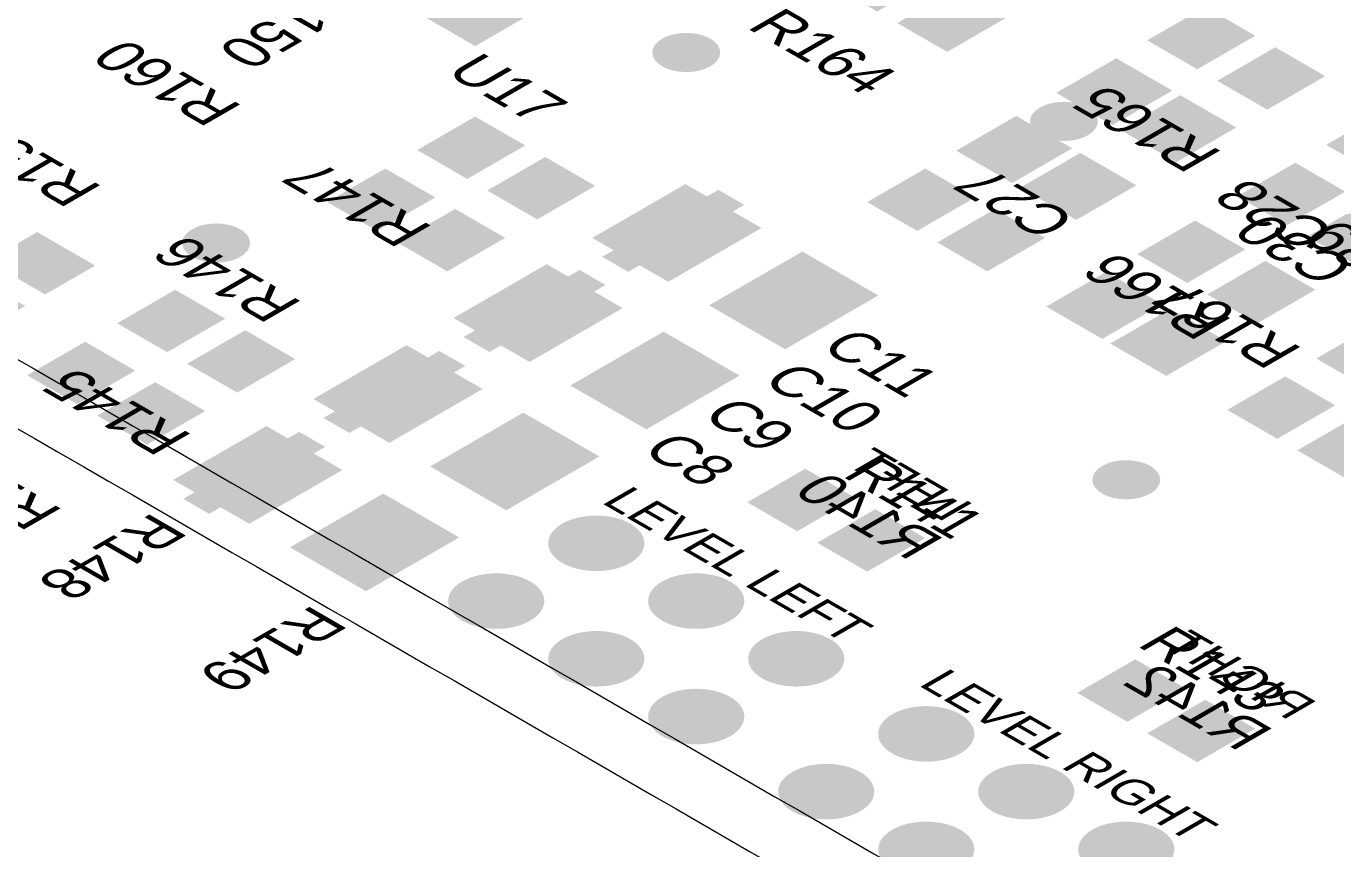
# Model space of a CAD drawing. Header units: millimetres. Extents: x -6 to 177, y -65 to 42.
# Drawn here: x 51.97 to 75.12, y -41.43 to -26.89 of the extents above; entities that cross this region are included whole.
import ezdxf

# ---------------------------------------------------------------- set-up
doc = ezdxf.new("R2010")
doc.units = ezdxf.units.MM
for name, color, linetype, true_color in [('Bottom Layer- Bottom', 7, 'Continuous', 0xffffff), ('Bottom Overlay- Bot Silk', 7, 'Continuous', 0xffffff), ('Bottom Solder- Bot Mask', 7, 'Continuous', 0xffffff), ('Mechanical 13', 7, 'Continuous', 0xffffff), ('Multi-Layer', 7, 'Continuous', 0xffffff), ('Pad Holes', 7, 'Continuous', 0xffffff), ('Top Layer- Top', 7, 'Continuous', 0xffffff), ('Top Overlay- Top Silk', 7, 'Continuous', 0xffffff), ('Top Paste- Top Paste', 7, 'Continuous', 0xffffff), ('Top Solder- Top Mask', 7, 'Continuous', 0xffffff), ('Via Holes', 7, 'Continuous', 0xffffff)]:
    doc.layers.add(name, color=color, linetype=linetype, true_color=true_color)
doc.styles.add('Arial', font='')
doc.styles.get('Arial').set_extended_font_data('Arial')

# ---------------------------------------------------------------- blocks, each defined once
blk = doc.blocks.new('CAP_POL_1411_3528_153')
at = {"layer": 'Mechanical 13', "linetype": 'Continuous', "lineweight": 18}
blk.add_hatch(color=56, dxfattribs=at).paths.add_polyline_path([(57.225, -33.812), (57.685, -34.077), (59.736, -32.893), (59.276, -32.628)], flags=0)
at = {"layer": 'Top Layer- Top', "linetype": 'Continuous', "lineweight": 18}
for points in [[(57.119, -33.477), (58.696, -32.566), (59.969, -33.301), (58.392, -34.212)], [(59.184, -34.669), (60.761, -33.758), (62.034, -34.493), (60.457, -35.404)]]:
    blk.add_hatch(color=7, dxfattribs=at).paths.add_polyline_path(points, flags=0)
at = {"layer": 'Top Paste- Top Paste', "linetype": 'Continuous', "lineweight": 18}
for points in [[(57.119, -33.477), (58.696, -32.566), (59.969, -33.301), (58.392, -34.212)], [(59.184, -34.669), (60.761, -33.758), (62.034, -34.493), (60.457, -35.404)]]:
    blk.add_hatch(color=7, dxfattribs=at).paths.add_polyline_path(points, flags=0)
at = {"layer": 'Top Solder- Top Mask', "linetype": 'Continuous', "lineweight": 18}
for points in [[(57.049, -33.477), (58.696, -32.526), (60.04, -33.301), (58.392, -34.252)], [(59.113, -34.669), (60.761, -33.718), (62.104, -34.493), (60.457, -35.445)]]:
    blk.add_hatch(color=7, dxfattribs=at).paths.add_polyline_path(points, flags=0)
blk = doc.blocks.new('RES_0805_2012_152')
at = {"layer": 'Top Layer- Top', "linetype": 'Continuous', "lineweight": 18}
for points in [[(61.006, -25.464), (61.96, -26.016), (61.147, -26.485), (60.192, -25.934)], [(59.768, -26.179), (60.723, -26.73), (59.91, -27.2), (58.955, -26.648)]]:
    blk.add_hatch(color=7, dxfattribs=at).paths.add_polyline_path(points, flags=0)
at = {"layer": 'Top Paste- Top Paste', "linetype": 'Continuous', "lineweight": 18}
for points in [[(61.006, -25.464), (61.96, -26.016), (61.147, -26.485), (60.192, -25.934)], [(59.768, -26.179), (60.723, -26.73), (59.91, -27.2), (58.955, -26.648)]]:
    blk.add_hatch(color=7, dxfattribs=at).paths.add_polyline_path(points, flags=0)
at = {"layer": 'Top Solder- Top Mask', "linetype": 'Continuous', "lineweight": 18}
for points in [[(61.006, -25.424), (62.031, -26.016), (61.147, -26.526), (60.122, -25.934)], [(59.768, -26.138), (60.794, -26.73), (59.91, -27.24), (58.884, -26.648)]]:
    blk.add_hatch(color=7, dxfattribs=at).paths.add_polyline_path(points, flags=0)
blk = doc.blocks.new('RES_0805_2012_149')
at = {"layer": 'Top Layer- Top', "linetype": 'Continuous', "lineweight": 18}
for points in [[(75.218, -29.812), (74.264, -30.363), (73.451, -29.894), (74.405, -29.343)], [(76.456, -30.527), (75.501, -31.078), (74.688, -30.608), (75.643, -30.057)]]:
    blk.add_hatch(color=7, dxfattribs=at).paths.add_polyline_path(points, flags=0)
at = {"layer": 'Top Paste- Top Paste', "linetype": 'Continuous', "lineweight": 18}
for points in [[(75.218, -29.812), (74.264, -30.363), (73.451, -29.894), (74.405, -29.343)], [(76.456, -30.527), (75.501, -31.078), (74.688, -30.608), (75.643, -30.057)]]:
    blk.add_hatch(color=7, dxfattribs=at).paths.add_polyline_path(points, flags=0)
at = {"layer": 'Top Solder- Top Mask', "linetype": 'Continuous', "lineweight": 18}
for points in [[(75.289, -29.812), (74.264, -30.404), (73.38, -29.894), (74.405, -29.302)], [(76.527, -30.527), (75.501, -31.119), (74.617, -30.608), (75.643, -30.016)]]:
    blk.add_hatch(color=7, dxfattribs=at).paths.add_polyline_path(points, flags=0)
blk = doc.blocks.new('CAP_0805_2012_147')
at = {"layer": 'Top Layer- Top', "linetype": 'Continuous', "lineweight": 18}
for points in [[(71.983, -31.803), (70.994, -32.374), (70.074, -31.843), (71.064, -31.272)], [(73.115, -32.456), (72.125, -33.027), (71.206, -32.497), (72.196, -31.925)]]:
    blk.add_hatch(color=7, dxfattribs=at).paths.add_polyline_path(points, flags=0)
at = {"layer": 'Top Paste- Top Paste', "linetype": 'Continuous', "lineweight": 18}
for points in [[(71.983, -31.803), (70.994, -32.374), (70.074, -31.843), (71.064, -31.272)], [(73.115, -32.456), (72.125, -33.027), (71.206, -32.497), (72.196, -31.925)]]:
    blk.add_hatch(color=7, dxfattribs=at).paths.add_polyline_path(points, flags=0)
at = {"layer": 'Top Solder- Top Mask', "linetype": 'Continuous', "lineweight": 18}
for points in [[(72.054, -31.803), (70.994, -32.415), (70.004, -31.843), (71.064, -31.231)], [(73.186, -32.456), (72.125, -33.068), (71.135, -32.497), (72.196, -31.884)]]:
    blk.add_hatch(color=7, dxfattribs=at).paths.add_polyline_path(points, flags=0)
blk = doc.blocks.new('RES_0805_2012_146')
at = {"layer": 'Top Layer- Top', "linetype": 'Continuous', "lineweight": 18}
for points in [[(73.451, -30.833), (72.496, -31.384), (71.683, -30.915), (72.638, -30.363)], [(74.688, -31.547), (73.734, -32.099), (72.92, -31.629), (73.875, -31.078)]]:
    blk.add_hatch(color=7, dxfattribs=at).paths.add_polyline_path(points, flags=0)
at = {"layer": 'Top Paste- Top Paste', "linetype": 'Continuous', "lineweight": 18}
for points in [[(73.451, -30.833), (72.496, -31.384), (71.683, -30.915), (72.638, -30.363)], [(74.688, -31.547), (73.734, -32.099), (72.92, -31.629), (73.875, -31.078)]]:
    blk.add_hatch(color=7, dxfattribs=at).paths.add_polyline_path(points, flags=0)
at = {"layer": 'Top Solder- Top Mask', "linetype": 'Continuous', "lineweight": 18}
for points in [[(73.521, -30.833), (72.496, -31.425), (71.612, -30.915), (72.638, -30.323)], [(74.759, -31.547), (73.734, -32.139), (72.85, -31.629), (73.875, -31.037)]]:
    blk.add_hatch(color=7, dxfattribs=at).paths.add_polyline_path(points, flags=0)
blk = doc.blocks.new('RES_0805_2012_283')
at = {"layer": 'Top Layer- Top', "linetype": 'Continuous', "lineweight": 18}
for points in [[(57.364, -29.996), (58.319, -29.445), (59.132, -29.914), (58.177, -30.466)], [(58.601, -30.71), (59.556, -30.159), (60.369, -30.629), (59.415, -31.18)]]:
    blk.add_hatch(color=7, dxfattribs=at).paths.add_polyline_path(points, flags=0)
at = {"layer": 'Top Paste- Top Paste', "linetype": 'Continuous', "lineweight": 18}
for points in [[(57.364, -29.996), (58.319, -29.445), (59.132, -29.914), (58.177, -30.466)], [(58.601, -30.71), (59.556, -30.159), (60.369, -30.629), (59.415, -31.18)]]:
    blk.add_hatch(color=7, dxfattribs=at).paths.add_polyline_path(points, flags=0)
at = {"layer": 'Top Solder- Top Mask', "linetype": 'Continuous', "lineweight": 18}
for points in [[(57.293, -29.996), (58.319, -29.404), (59.203, -29.914), (58.177, -30.506)], [(58.531, -30.71), (59.556, -30.119), (60.44, -30.629), (59.415, -31.221)]]:
    blk.add_hatch(color=7, dxfattribs=at).paths.add_polyline_path(points, flags=0)
blk = doc.blocks.new('RES_0805_2012_282')
at = {"layer": 'Top Layer- Top', "linetype": 'Continuous', "lineweight": 18}
for points in [[(58.955, -29.077), (59.91, -28.526), (60.723, -28.996), (59.768, -29.547)], [(60.192, -29.792), (61.147, -29.241), (61.96, -29.71), (61.006, -30.261)]]:
    blk.add_hatch(color=7, dxfattribs=at).paths.add_polyline_path(points, flags=0)
at = {"layer": 'Top Paste- Top Paste', "linetype": 'Continuous', "lineweight": 18}
for points in [[(58.955, -29.077), (59.91, -28.526), (60.723, -28.996), (59.768, -29.547)], [(60.192, -29.792), (61.147, -29.241), (61.96, -29.71), (61.006, -30.261)]]:
    blk.add_hatch(color=7, dxfattribs=at).paths.add_polyline_path(points, flags=0)
at = {"layer": 'Top Solder- Top Mask', "linetype": 'Continuous', "lineweight": 18}
for points in [[(58.884, -29.077), (59.91, -28.486), (60.794, -28.996), (59.768, -29.588)], [(60.122, -29.792), (61.147, -29.2), (62.031, -29.71), (61.006, -30.302)]]:
    blk.add_hatch(color=7, dxfattribs=at).paths.add_polyline_path(points, flags=0)
blk = doc.blocks.new('RES_0805_2012_281')
at = {"layer": 'Top Layer- Top', "linetype": 'Continuous', "lineweight": 18}
for points in [[(53.652, -32.139), (54.606, -31.588), (55.419, -32.058), (54.465, -32.609)], [(54.889, -32.854), (55.844, -32.303), (56.657, -32.772), (55.702, -33.323)]]:
    blk.add_hatch(color=7, dxfattribs=at).paths.add_polyline_path(points, flags=0)
at = {"layer": 'Top Paste- Top Paste', "linetype": 'Continuous', "lineweight": 18}
for points in [[(53.652, -32.139), (54.606, -31.588), (55.419, -32.058), (54.465, -32.609)], [(54.889, -32.854), (55.844, -32.303), (56.657, -32.772), (55.702, -33.323)]]:
    blk.add_hatch(color=7, dxfattribs=at).paths.add_polyline_path(points, flags=0)
at = {"layer": 'Top Solder- Top Mask', "linetype": 'Continuous', "lineweight": 18}
for points in [[(53.581, -32.139), (54.606, -31.547), (55.49, -32.058), (54.465, -32.65)], [(54.818, -32.854), (55.844, -32.262), (56.728, -32.772), (55.702, -33.364)]]:
    blk.add_hatch(color=7, dxfattribs=at).paths.add_polyline_path(points, flags=0)
blk = doc.blocks.new('RES_0805_2012_280')
at = {"layer": 'Top Layer- Top', "linetype": 'Continuous', "lineweight": 18}
for points in [[(66.203, -26.118), (67.157, -25.567), (67.971, -26.036), (67.016, -26.587)], [(67.44, -26.832), (68.395, -26.281), (69.208, -26.75), (68.253, -27.302)]]:
    blk.add_hatch(color=7, dxfattribs=at).paths.add_polyline_path(points, flags=0)
at = {"layer": 'Top Paste- Top Paste', "linetype": 'Continuous', "lineweight": 18}
for points in [[(66.203, -26.118), (67.157, -25.567), (67.971, -26.036), (67.016, -26.587)], [(67.44, -26.832), (68.395, -26.281), (69.208, -26.75), (68.253, -27.302)]]:
    blk.add_hatch(color=7, dxfattribs=at).paths.add_polyline_path(points, flags=0)
at = {"layer": 'Top Solder- Top Mask', "linetype": 'Continuous', "lineweight": 18}
for points in [[(66.132, -26.118), (67.157, -25.526), (68.041, -26.036), (67.016, -26.628)], [(67.37, -26.832), (68.395, -26.24), (69.279, -26.75), (68.253, -27.342)]]:
    blk.add_hatch(color=7, dxfattribs=at).paths.add_polyline_path(points, flags=0)
blk = doc.blocks.new('CAP_0805_2012_275')
at = {"layer": 'Top Layer- Top', "linetype": 'Continuous', "lineweight": 18}
for points in [[(70.251, -28.067), (71.241, -27.496), (72.16, -28.026), (71.17, -28.598)], [(71.382, -28.72), (72.372, -28.149), (73.292, -28.679), (72.302, -29.251)]]:
    blk.add_hatch(color=7, dxfattribs=at).paths.add_polyline_path(points, flags=0)
at = {"layer": 'Top Paste- Top Paste', "linetype": 'Continuous', "lineweight": 18}
for points in [[(70.251, -28.067), (71.241, -27.496), (72.16, -28.026), (71.17, -28.598)], [(71.382, -28.72), (72.372, -28.149), (73.292, -28.679), (72.302, -29.251)]]:
    blk.add_hatch(color=7, dxfattribs=at).paths.add_polyline_path(points, flags=0)
at = {"layer": 'Top Solder- Top Mask', "linetype": 'Continuous', "lineweight": 18}
for points in [[(70.18, -28.067), (71.241, -27.455), (72.231, -28.026), (71.17, -28.639)], [(71.312, -28.72), (72.372, -28.108), (73.362, -28.679), (72.302, -29.292)]]:
    blk.add_hatch(color=7, dxfattribs=at).paths.add_polyline_path(points, flags=0)
blk = doc.blocks.new('RES_0805_2012_272')
at = {"layer": 'Top Layer- Top', "linetype": 'Continuous', "lineweight": 18}
for points in [[(75.042, -33.589), (74.087, -34.14), (73.274, -33.67), (74.229, -33.119)], [(76.279, -34.303), (75.325, -34.854), (74.511, -34.385), (75.466, -33.834)]]:
    blk.add_hatch(color=7, dxfattribs=at).paths.add_polyline_path(points, flags=0)
at = {"layer": 'Top Paste- Top Paste', "linetype": 'Continuous', "lineweight": 18}
for points in [[(75.042, -33.589), (74.087, -34.14), (73.274, -33.67), (74.229, -33.119)], [(76.279, -34.303), (75.325, -34.854), (74.511, -34.385), (75.466, -33.834)]]:
    blk.add_hatch(color=7, dxfattribs=at).paths.add_polyline_path(points, flags=0)
at = {"layer": 'Top Solder- Top Mask', "linetype": 'Continuous', "lineweight": 18}
for points in [[(75.112, -33.589), (74.087, -34.181), (73.203, -33.67), (74.229, -33.078)], [(76.35, -34.303), (75.325, -34.895), (74.441, -34.385), (75.466, -33.793)]]:
    blk.add_hatch(color=7, dxfattribs=at).paths.add_polyline_path(points, flags=0)
blk = doc.blocks.new('CAP_0805_2012_271')
at = {"layer": 'Top Layer- Top', "linetype": 'Continuous', "lineweight": 18}
for points in [[(74.847, -32.762), (75.837, -32.19), (76.756, -32.721), (75.766, -33.293)], [(75.979, -33.415), (76.969, -32.844), (77.888, -33.374), (76.898, -33.946)]]:
    blk.add_hatch(color=7, dxfattribs=at).paths.add_polyline_path(points, flags=0)
at = {"layer": 'Top Paste- Top Paste', "linetype": 'Continuous', "lineweight": 18}
for points in [[(74.847, -32.762), (75.837, -32.19), (76.756, -32.721), (75.766, -33.293)], [(75.979, -33.415), (76.969, -32.844), (77.888, -33.374), (76.898, -33.946)]]:
    blk.add_hatch(color=7, dxfattribs=at).paths.add_polyline_path(points, flags=0)
at = {"layer": 'Top Solder- Top Mask', "linetype": 'Continuous', "lineweight": 18}
for points in [[(74.777, -32.762), (75.837, -32.15), (76.827, -32.721), (75.766, -33.333)], [(75.908, -33.415), (76.969, -32.803), (77.959, -33.374), (76.898, -33.987)]]:
    blk.add_hatch(color=7, dxfattribs=at).paths.add_polyline_path(points, flags=0)
blk = doc.blocks.new('RES_0805_2012_235')
at = {"layer": 'Top Layer- Top', "linetype": 'Continuous', "lineweight": 18}
for points in [[(52.061, -33.058), (53.015, -32.507), (53.829, -32.976), (52.874, -33.527)], [(53.298, -33.772), (54.253, -33.221), (55.066, -33.691), (54.111, -34.242)]]:
    blk.add_hatch(color=7, dxfattribs=at).paths.add_polyline_path(points, flags=0)
at = {"layer": 'Top Paste- Top Paste', "linetype": 'Continuous', "lineweight": 18}
for points in [[(52.061, -33.058), (53.015, -32.507), (53.829, -32.976), (52.874, -33.527)], [(53.298, -33.772), (54.253, -33.221), (55.066, -33.691), (54.111, -34.242)]]:
    blk.add_hatch(color=7, dxfattribs=at).paths.add_polyline_path(points, flags=0)
at = {"layer": 'Top Solder- Top Mask', "linetype": 'Continuous', "lineweight": 18}
for points in [[(51.99, -33.058), (53.015, -32.466), (53.899, -32.976), (52.874, -33.568)], [(53.227, -33.772), (54.253, -33.18), (55.137, -33.691), (54.111, -34.283)]]:
    blk.add_hatch(color=7, dxfattribs=at).paths.add_polyline_path(points, flags=0)
blk = doc.blocks.new('RES_0805_2012_330')
at = {"layer": 'Top Layer- Top', "linetype": 'Continuous', "lineweight": 18}
for points in [[(73.627, -27.057), (72.673, -27.608), (71.86, -27.138), (72.814, -26.587)], [(74.865, -27.771), (73.91, -28.322), (73.097, -27.853), (74.052, -27.302)]]:
    blk.add_hatch(color=7, dxfattribs=at).paths.add_polyline_path(points, flags=0)
at = {"layer": 'Top Paste- Top Paste', "linetype": 'Continuous', "lineweight": 18}
for points in [[(73.627, -27.057), (72.673, -27.608), (71.86, -27.138), (72.814, -26.587)], [(74.865, -27.771), (73.91, -28.322), (73.097, -27.853), (74.052, -27.302)]]:
    blk.add_hatch(color=7, dxfattribs=at).paths.add_polyline_path(points, flags=0)
at = {"layer": 'Top Solder- Top Mask', "linetype": 'Continuous', "lineweight": 18}
for points in [[(73.698, -27.057), (72.673, -27.649), (71.789, -27.138), (72.814, -26.546)], [(74.936, -27.771), (73.91, -28.363), (73.026, -27.853), (74.052, -27.261)]]:
    blk.add_hatch(color=7, dxfattribs=at).paths.add_polyline_path(points, flags=0)
blk = doc.blocks.new('RES_0805_2012_214')
at = {"layer": 'Top Layer- Top', "linetype": 'Continuous', "lineweight": 18}
for points in [[(66.556, -35.222), (65.602, -35.773), (64.789, -35.303), (65.743, -34.752)], [(67.794, -35.936), (66.839, -36.487), (66.026, -36.018), (66.981, -35.467)]]:
    blk.add_hatch(color=7, dxfattribs=at).paths.add_polyline_path(points, flags=0)
at = {"layer": 'Top Paste- Top Paste', "linetype": 'Continuous', "lineweight": 18}
for points in [[(66.556, -35.222), (65.602, -35.773), (64.789, -35.303), (65.743, -34.752)], [(67.794, -35.936), (66.839, -36.487), (66.026, -36.018), (66.981, -35.467)]]:
    blk.add_hatch(color=7, dxfattribs=at).paths.add_polyline_path(points, flags=0)
at = {"layer": 'Top Solder- Top Mask', "linetype": 'Continuous', "lineweight": 18}
for points in [[(66.627, -35.222), (65.602, -35.814), (64.718, -35.303), (65.743, -34.711)], [(67.865, -35.936), (66.839, -36.528), (65.955, -36.018), (66.981, -35.426)]]:
    blk.add_hatch(color=7, dxfattribs=at).paths.add_polyline_path(points, flags=0)
blk = doc.blocks.new('CAP_POL_1411_3528_213')
at = {"layer": 'Mechanical 13', "linetype": 'Continuous', "lineweight": 18}
blk.add_hatch(color=56, dxfattribs=at).paths.add_polyline_path([(59.703, -32.381), (60.163, -32.646), (62.213, -31.462), (61.754, -31.197)], flags=0)
at = {"layer": 'Top Layer- Top', "linetype": 'Continuous', "lineweight": 18}
for points in [[(59.597, -32.046), (61.174, -31.136), (62.447, -31.871), (60.87, -32.781)], [(61.662, -33.238), (63.239, -32.328), (64.511, -33.063), (62.935, -33.973)]]:
    blk.add_hatch(color=7, dxfattribs=at).paths.add_polyline_path(points, flags=0)
at = {"layer": 'Top Paste- Top Paste', "linetype": 'Continuous', "lineweight": 18}
for points in [[(59.597, -32.046), (61.174, -31.136), (62.447, -31.871), (60.87, -32.781)], [(61.662, -33.238), (63.239, -32.328), (64.511, -33.063), (62.935, -33.973)]]:
    blk.add_hatch(color=7, dxfattribs=at).paths.add_polyline_path(points, flags=0)
at = {"layer": 'Top Solder- Top Mask', "linetype": 'Continuous', "lineweight": 18}
for points in [[(59.526, -32.046), (61.174, -31.095), (62.517, -31.871), (60.87, -32.822)], [(61.591, -33.238), (63.239, -32.287), (64.582, -33.063), (62.935, -34.014)]]:
    blk.add_hatch(color=7, dxfattribs=at).paths.add_polyline_path(points, flags=0)
blk = doc.blocks.new('CAP_POL_1411_3528_212')
at = {"layer": 'Mechanical 13', "linetype": 'Continuous', "lineweight": 18}
blk.add_hatch(color=56, dxfattribs=at).paths.add_polyline_path([(62.156, -30.965), (62.616, -31.23), (64.666, -30.046), (64.207, -29.781)], flags=0)
at = {"layer": 'Top Layer- Top', "linetype": 'Continuous', "lineweight": 18}
for points in [[(62.05, -30.63), (63.627, -29.72), (64.9, -30.455), (63.323, -31.365)], [(64.115, -31.822), (65.692, -30.912), (66.964, -31.647), (65.388, -32.557)]]:
    blk.add_hatch(color=7, dxfattribs=at).paths.add_polyline_path(points, flags=0)
at = {"layer": 'Top Paste- Top Paste', "linetype": 'Continuous', "lineweight": 18}
for points in [[(62.05, -30.63), (63.627, -29.72), (64.9, -30.455), (63.323, -31.365)], [(64.115, -31.822), (65.692, -30.912), (66.964, -31.647), (65.388, -32.557)]]:
    blk.add_hatch(color=7, dxfattribs=at).paths.add_polyline_path(points, flags=0)
at = {"layer": 'Top Solder- Top Mask', "linetype": 'Continuous', "lineweight": 18}
for points in [[(61.979, -30.63), (63.627, -29.679), (64.97, -30.455), (63.323, -31.406)], [(64.044, -31.822), (65.692, -30.871), (67.035, -31.647), (65.388, -32.598)]]:
    blk.add_hatch(color=7, dxfattribs=at).paths.add_polyline_path(points, flags=0)
blk = doc.blocks.new('CAP_0805_2012_211')
at = {"layer": 'Top Layer- Top', "linetype": 'Continuous', "lineweight": 18}
for points in [[(68.483, -29.088), (69.473, -28.516), (70.392, -29.047), (69.403, -29.618)], [(69.615, -29.741), (70.605, -29.169), (71.524, -29.7), (70.534, -30.272)]]:
    blk.add_hatch(color=7, dxfattribs=at).paths.add_polyline_path(points, flags=0)
at = {"layer": 'Top Paste- Top Paste', "linetype": 'Continuous', "lineweight": 18}
for points in [[(68.483, -29.088), (69.473, -28.516), (70.392, -29.047), (69.403, -29.618)], [(69.615, -29.741), (70.605, -29.169), (71.524, -29.7), (70.534, -30.272)]]:
    blk.add_hatch(color=7, dxfattribs=at).paths.add_polyline_path(points, flags=0)
at = {"layer": 'Top Solder- Top Mask', "linetype": 'Continuous', "lineweight": 18}
for points in [[(68.413, -29.088), (69.473, -28.475), (70.463, -29.047), (69.403, -29.659)], [(69.544, -29.741), (70.605, -29.129), (71.595, -29.7), (70.534, -30.312)]]:
    blk.add_hatch(color=7, dxfattribs=at).paths.add_polyline_path(points, flags=0)
blk = doc.blocks.new('RES_0805_2012_210')
at = {"layer": 'Top Layer- Top', "linetype": 'Continuous', "lineweight": 18}
for points in [[(68.678, -29.914), (67.723, -30.466), (66.91, -29.996), (67.865, -29.445)], [(69.915, -30.629), (68.961, -31.18), (68.147, -30.71), (69.102, -30.159)]]:
    blk.add_hatch(color=7, dxfattribs=at).paths.add_polyline_path(points, flags=0)
at = {"layer": 'Top Paste- Top Paste', "linetype": 'Continuous', "lineweight": 18}
for points in [[(68.678, -29.914), (67.723, -30.466), (66.91, -29.996), (67.865, -29.445)], [(69.915, -30.629), (68.961, -31.18), (68.147, -30.71), (69.102, -30.159)]]:
    blk.add_hatch(color=7, dxfattribs=at).paths.add_polyline_path(points, flags=0)
at = {"layer": 'Top Solder- Top Mask', "linetype": 'Continuous', "lineweight": 18}
for points in [[(68.748, -29.914), (67.723, -30.506), (66.839, -29.996), (67.865, -29.404)], [(69.986, -30.629), (68.961, -31.221), (68.077, -30.71), (69.102, -30.119)]]:
    blk.add_hatch(color=7, dxfattribs=at).paths.add_polyline_path(points, flags=0)
blk = doc.blocks.new('CAP_0805_2012_209')
at = {"layer": 'Top Layer- Top', "linetype": 'Continuous', "lineweight": 18}
for points in [[(76.933, -28.945), (75.943, -29.516), (75.024, -28.986), (76.014, -28.414)], [(78.065, -29.598), (77.075, -30.17), (76.155, -29.639), (77.145, -29.067)]]:
    blk.add_hatch(color=7, dxfattribs=at).paths.add_polyline_path(points, flags=0)
at = {"layer": 'Top Paste- Top Paste', "linetype": 'Continuous', "lineweight": 18}
for points in [[(76.933, -28.945), (75.943, -29.516), (75.024, -28.986), (76.014, -28.414)], [(78.065, -29.598), (77.075, -30.17), (76.155, -29.639), (77.145, -29.067)]]:
    blk.add_hatch(color=7, dxfattribs=at).paths.add_polyline_path(points, flags=0)
at = {"layer": 'Top Solder- Top Mask', "linetype": 'Continuous', "lineweight": 18}
for points in [[(77.004, -28.945), (75.943, -29.557), (74.953, -28.986), (76.014, -28.373)], [(78.135, -29.598), (77.075, -30.21), (76.085, -29.639), (77.145, -29.026)]]:
    blk.add_hatch(color=7, dxfattribs=at).paths.add_polyline_path(points, flags=0)
blk = doc.blocks.new('RES_0805_2012_207')
at = {"layer": 'Top Layer- Top', "linetype": 'Continuous', "lineweight": 18}
for points in [[(72.39, -38.59), (71.435, -39.141), (70.622, -38.671), (71.577, -38.12)], [(73.627, -39.304), (72.673, -39.855), (71.86, -39.386), (72.814, -38.835)]]:
    blk.add_hatch(color=7, dxfattribs=at).paths.add_polyline_path(points, flags=0)
at = {"layer": 'Top Paste- Top Paste', "linetype": 'Continuous', "lineweight": 18}
for points in [[(72.39, -38.59), (71.435, -39.141), (70.622, -38.671), (71.577, -38.12)], [(73.627, -39.304), (72.673, -39.855), (71.86, -39.386), (72.814, -38.835)]]:
    blk.add_hatch(color=7, dxfattribs=at).paths.add_polyline_path(points, flags=0)
at = {"layer": 'Top Solder- Top Mask', "linetype": 'Continuous', "lineweight": 18}
for points in [[(72.461, -38.59), (71.435, -39.182), (70.552, -38.671), (71.577, -38.079)], [(73.698, -39.304), (72.673, -39.896), (71.789, -39.386), (72.814, -38.794)]]:
    blk.add_hatch(color=7, dxfattribs=at).paths.add_polyline_path(points, flags=0)
blk = doc.blocks.new('CAP_POL_1411_3528_63')
at = {"layer": 'Mechanical 13', "linetype": 'Continuous', "lineweight": 18}
blk.add_hatch(color=56, dxfattribs=at).paths.add_polyline_path([(54.748, -35.242), (55.207, -35.507), (57.258, -34.323), (56.798, -34.058)], flags=0)
at = {"layer": 'Top Layer- Top', "linetype": 'Continuous', "lineweight": 18}
for points in [[(54.642, -34.907), (56.219, -33.997), (57.491, -34.732), (55.914, -35.642)], [(56.706, -36.099), (58.283, -35.189), (59.556, -35.924), (57.979, -36.834)]]:
    blk.add_hatch(color=7, dxfattribs=at).paths.add_polyline_path(points, flags=0)
at = {"layer": 'Top Paste- Top Paste', "linetype": 'Continuous', "lineweight": 18}
for points in [[(54.642, -34.907), (56.219, -33.997), (57.491, -34.732), (55.914, -35.642)], [(56.706, -36.099), (58.283, -35.189), (59.556, -35.924), (57.979, -36.834)]]:
    blk.add_hatch(color=7, dxfattribs=at).paths.add_polyline_path(points, flags=0)
at = {"layer": 'Top Solder- Top Mask', "linetype": 'Continuous', "lineweight": 18}
for points in [[(54.571, -34.907), (56.219, -33.956), (57.562, -34.732), (55.914, -35.683)], [(56.636, -36.099), (58.283, -35.148), (59.627, -35.924), (57.979, -36.875)]]:
    blk.add_hatch(color=7, dxfattribs=at).paths.add_polyline_path(points, flags=0)
blk = doc.blocks.new('3362X_PRIMARY_B_62')
at = {"layer": 'Bottom Layer- Bottom', "linetype": 'Continuous', "lineweight": 18}
h = blk.add_hatch(color=7, dxfattribs=at)
edge = h.paths.add_edge_path(flags=0)
edge.add_ellipse((62.049, -36.028), major_axis=(-0.8, 0), ratio=0.57735, start_angle=0, end_angle=360)
h = blk.add_hatch(color=7, dxfattribs=at)
edge = h.paths.add_edge_path(flags=0)
edge.add_ellipse((62.049, -38.069), major_axis=(-0.8, 0), ratio=0.57735, start_angle=0, end_angle=360)
h = blk.add_hatch(color=7, dxfattribs=at)
edge = h.paths.add_edge_path(flags=0)
edge.add_ellipse((65.584, -38.069), major_axis=(-0.8, 0), ratio=0.57735, start_angle=0, end_angle=360)
at = {"layer": 'Bottom Solder- Bot Mask', "linetype": 'Continuous', "lineweight": 18}
h = blk.add_hatch(color=7, dxfattribs=at)
edge = h.paths.add_edge_path(flags=0)
edge.add_ellipse((62.049, -36.028), major_axis=(-0.85, 0), ratio=0.57735, start_angle=0, end_angle=360)
h = blk.add_hatch(color=7, dxfattribs=at)
edge = h.paths.add_edge_path(flags=0)
edge.add_ellipse((62.049, -38.069), major_axis=(-0.85, 0), ratio=0.57735, start_angle=0, end_angle=360)
h = blk.add_hatch(color=7, dxfattribs=at)
edge = h.paths.add_edge_path(flags=0)
edge.add_ellipse((65.584, -38.069), major_axis=(-0.85, 0), ratio=0.57735, start_angle=0, end_angle=360)
at = {"layer": 'Multi-Layer', "linetype": 'Continuous', "lineweight": 18}
h = blk.add_hatch(color=9, dxfattribs=at)
edge = h.paths.add_edge_path(flags=0)
edge.add_ellipse((62.049, -36.028), major_axis=(-0.8, 0), ratio=0.57735, start_angle=0, end_angle=360)
h = blk.add_hatch(color=9, dxfattribs=at)
edge = h.paths.add_edge_path(flags=0)
edge.add_ellipse((62.049, -38.069), major_axis=(-0.8, 0), ratio=0.57735, start_angle=0, end_angle=360)
h = blk.add_hatch(color=9, dxfattribs=at)
edge = h.paths.add_edge_path(flags=0)
edge.add_ellipse((65.584, -38.069), major_axis=(-0.8, 0), ratio=0.57735, start_angle=0, end_angle=360)
at = {"layer": 'Pad Holes', "linetype": 'Continuous', "lineweight": 18}
h = blk.add_hatch(color=7, dxfattribs=at)
edge = h.paths.add_edge_path(flags=0)
edge.add_ellipse((62.049, -36.028), major_axis=(-0.4, 0), ratio=0.57735, start_angle=0, end_angle=360)
h = blk.add_hatch(color=7, dxfattribs=at)
edge = h.paths.add_edge_path(flags=0)
edge.add_ellipse((62.049, -38.069), major_axis=(-0.4, 0), ratio=0.57735, start_angle=0, end_angle=360)
h = blk.add_hatch(color=7, dxfattribs=at)
edge = h.paths.add_edge_path(flags=0)
edge.add_ellipse((65.584, -38.069), major_axis=(-0.4, 0), ratio=0.57735, start_angle=0, end_angle=360)
at = {"layer": 'Top Layer- Top', "linetype": 'Continuous', "lineweight": 18}
h = blk.add_hatch(color=7, dxfattribs=at)
edge = h.paths.add_edge_path(flags=0)
edge.add_ellipse((62.049, -36.028), major_axis=(-0.8, 0), ratio=0.57735, start_angle=0, end_angle=360)
h = blk.add_hatch(color=7, dxfattribs=at)
edge = h.paths.add_edge_path(flags=0)
edge.add_ellipse((62.049, -38.069), major_axis=(-0.8, 0), ratio=0.57735, start_angle=0, end_angle=360)
h = blk.add_hatch(color=7, dxfattribs=at)
edge = h.paths.add_edge_path(flags=0)
edge.add_ellipse((65.584, -38.069), major_axis=(-0.8, 0), ratio=0.57735, start_angle=0, end_angle=360)
at = {"layer": 'Top Solder- Top Mask', "linetype": 'Continuous', "lineweight": 18}
h = blk.add_hatch(color=7, dxfattribs=at)
edge = h.paths.add_edge_path(flags=0)
edge.add_ellipse((62.049, -36.028), major_axis=(-0.85, 0), ratio=0.57735, start_angle=0, end_angle=360)
h = blk.add_hatch(color=7, dxfattribs=at)
edge = h.paths.add_edge_path(flags=0)
edge.add_ellipse((62.049, -38.069), major_axis=(-0.85, 0), ratio=0.57735, start_angle=0, end_angle=360)
h = blk.add_hatch(color=7, dxfattribs=at)
edge = h.paths.add_edge_path(flags=0)
edge.add_ellipse((65.584, -38.069), major_axis=(-0.85, 0), ratio=0.57735, start_angle=0, end_angle=360)
blk = doc.blocks.new('3362X_PRIMARY_B_58')
at = {"layer": 'Bottom Layer- Bottom', "linetype": 'Continuous', "lineweight": 18}
h = blk.add_hatch(color=7, dxfattribs=at)
edge = h.paths.add_edge_path(flags=0)
edge.add_ellipse((67.882, -39.396), major_axis=(-0.8, 0), ratio=0.57735, start_angle=0, end_angle=360)
h = blk.add_hatch(color=7, dxfattribs=at)
edge = h.paths.add_edge_path(flags=0)
edge.add_ellipse((67.882, -41.437), major_axis=(-0.8, 0), ratio=0.57735, start_angle=0, end_angle=360)
h = blk.add_hatch(color=7, dxfattribs=at)
edge = h.paths.add_edge_path(flags=0)
edge.add_ellipse((71.418, -41.437), major_axis=(-0.8, 0), ratio=0.57735, start_angle=0, end_angle=360)
at = {"layer": 'Bottom Solder- Bot Mask', "linetype": 'Continuous', "lineweight": 18}
h = blk.add_hatch(color=7, dxfattribs=at)
edge = h.paths.add_edge_path(flags=0)
edge.add_ellipse((67.882, -39.396), major_axis=(-0.85, 0), ratio=0.57735, start_angle=0, end_angle=360)
h = blk.add_hatch(color=7, dxfattribs=at)
edge = h.paths.add_edge_path(flags=0)
edge.add_ellipse((67.882, -41.437), major_axis=(-0.85, 0), ratio=0.57735, start_angle=0, end_angle=360)
h = blk.add_hatch(color=7, dxfattribs=at)
edge = h.paths.add_edge_path(flags=0)
edge.add_ellipse((71.418, -41.437), major_axis=(-0.85, 0), ratio=0.57735, start_angle=0, end_angle=360)
at = {"layer": 'Multi-Layer', "linetype": 'Continuous', "lineweight": 18}
h = blk.add_hatch(color=9, dxfattribs=at)
edge = h.paths.add_edge_path(flags=0)
edge.add_ellipse((67.882, -39.396), major_axis=(-0.8, 0), ratio=0.57735, start_angle=0, end_angle=360)
h = blk.add_hatch(color=9, dxfattribs=at)
edge = h.paths.add_edge_path(flags=0)
edge.add_ellipse((67.882, -41.437), major_axis=(-0.8, 0), ratio=0.57735, start_angle=0, end_angle=360)
h = blk.add_hatch(color=9, dxfattribs=at)
edge = h.paths.add_edge_path(flags=0)
edge.add_ellipse((71.418, -41.437), major_axis=(-0.8, 0), ratio=0.57735, start_angle=0, end_angle=360)
at = {"layer": 'Pad Holes', "linetype": 'Continuous', "lineweight": 18}
h = blk.add_hatch(color=7, dxfattribs=at)
edge = h.paths.add_edge_path(flags=0)
edge.add_ellipse((67.882, -39.396), major_axis=(-0.4, 0), ratio=0.57735, start_angle=0, end_angle=360)
h = blk.add_hatch(color=7, dxfattribs=at)
edge = h.paths.add_edge_path(flags=0)
edge.add_ellipse((67.882, -41.437), major_axis=(-0.4, 0), ratio=0.57735, start_angle=0, end_angle=360)
h = blk.add_hatch(color=7, dxfattribs=at)
edge = h.paths.add_edge_path(flags=0)
edge.add_ellipse((71.418, -41.437), major_axis=(-0.4, 0), ratio=0.57735, start_angle=0, end_angle=360)
at = {"layer": 'Top Layer- Top', "linetype": 'Continuous', "lineweight": 18}
h = blk.add_hatch(color=7, dxfattribs=at)
edge = h.paths.add_edge_path(flags=0)
edge.add_ellipse((67.882, -39.396), major_axis=(-0.8, 0), ratio=0.57735, start_angle=0, end_angle=360)
h = blk.add_hatch(color=7, dxfattribs=at)
edge = h.paths.add_edge_path(flags=0)
edge.add_ellipse((67.882, -41.437), major_axis=(-0.8, 0), ratio=0.57735, start_angle=0, end_angle=360)
h = blk.add_hatch(color=7, dxfattribs=at)
edge = h.paths.add_edge_path(flags=0)
edge.add_ellipse((71.418, -41.437), major_axis=(-0.8, 0), ratio=0.57735, start_angle=0, end_angle=360)
at = {"layer": 'Top Solder- Top Mask', "linetype": 'Continuous', "lineweight": 18}
h = blk.add_hatch(color=7, dxfattribs=at)
edge = h.paths.add_edge_path(flags=0)
edge.add_ellipse((67.882, -39.396), major_axis=(-0.85, 0), ratio=0.57735, start_angle=0, end_angle=360)
h = blk.add_hatch(color=7, dxfattribs=at)
edge = h.paths.add_edge_path(flags=0)
edge.add_ellipse((67.882, -41.437), major_axis=(-0.85, 0), ratio=0.57735, start_angle=0, end_angle=360)
h = blk.add_hatch(color=7, dxfattribs=at)
edge = h.paths.add_edge_path(flags=0)
edge.add_ellipse((71.418, -41.437), major_axis=(-0.85, 0), ratio=0.57735, start_angle=0, end_angle=360)
blk = doc.blocks.new('RES_0805_2012_29')
at = {"layer": 'Top Layer- Top', "linetype": 'Continuous', "lineweight": 18}
for points in [[(52.308, -31.588), (51.354, -31.037), (52.167, -30.568), (53.121, -31.119)], [(51.071, -32.303), (50.116, -31.752), (50.929, -31.282), (51.884, -31.833)]]:
    blk.add_hatch(color=7, dxfattribs=at).paths.add_polyline_path(points, flags=0)
at = {"layer": 'Top Paste- Top Paste', "linetype": 'Continuous', "lineweight": 18}
for points in [[(52.308, -31.588), (51.354, -31.037), (52.167, -30.568), (53.121, -31.119)], [(51.071, -32.303), (50.116, -31.752), (50.929, -31.282), (51.884, -31.833)]]:
    blk.add_hatch(color=7, dxfattribs=at).paths.add_polyline_path(points, flags=0)
at = {"layer": 'Top Solder- Top Mask', "linetype": 'Continuous', "lineweight": 18}
for points in [[(52.308, -31.629), (51.283, -31.037), (52.167, -30.527), (53.192, -31.119)], [(51.071, -32.343), (50.045, -31.752), (50.929, -31.241), (51.955, -31.833)]]:
    blk.add_hatch(color=7, dxfattribs=at).paths.add_polyline_path(points, flags=0)

msp = doc.modelspace()

# ---------------------------------------------------------------- hatches: boundary and pattern name
at = {"layer": 'Bottom Layer- Bottom', "linetype": 'Continuous', "lineweight": 18}
h = msp.add_hatch(color=7, dxfattribs=at)
edge = h.paths.add_edge_path(flags=0)
edge.add_ellipse((63.64, -27.353), major_axis=(-0.55, 0), ratio=0.57735, start_angle=0, end_angle=360)
h = msp.add_hatch(color=7, dxfattribs=at)
edge = h.paths.add_edge_path(flags=0)
edge.add_ellipse((70.315, -28.571), major_axis=(-0.55, 0), ratio=0.57735, start_angle=0, end_angle=360)
h = msp.add_hatch(color=7, dxfattribs=at)
edge = h.paths.add_edge_path(flags=0)
edge.add_ellipse((55.331, -30.721), major_axis=(-0.55, 0), ratio=0.57735, start_angle=0, end_angle=360)
h = msp.add_hatch(color=7, dxfattribs=at)
edge = h.paths.add_edge_path(flags=0)
edge.add_ellipse((71.418, -34.905), major_axis=(-0.55, 0), ratio=0.57735, start_angle=0, end_angle=360)
h = msp.add_hatch(color=7, dxfattribs=at)
edge = h.paths.add_edge_path(flags=0)
edge.add_ellipse((60.281, -37.049), major_axis=(-0.8, 0), ratio=0.57735, start_angle=0, end_angle=360)
h = msp.add_hatch(color=7, dxfattribs=at)
edge = h.paths.add_edge_path(flags=0)
edge.add_ellipse((63.816, -37.049), major_axis=(-0.8, 0), ratio=0.57735, start_angle=0, end_angle=360)
h = msp.add_hatch(color=7, dxfattribs=at)
edge = h.paths.add_edge_path(flags=0)
edge.add_ellipse((63.816, -39.09), major_axis=(-0.8, 0), ratio=0.57735, start_angle=0, end_angle=360)
h = msp.add_hatch(color=7, dxfattribs=at)
edge = h.paths.add_edge_path(flags=0)
edge.add_ellipse((66.114, -40.417), major_axis=(-0.8, 0), ratio=0.57735, start_angle=0, end_angle=360)
h = msp.add_hatch(color=7, dxfattribs=at)
edge = h.paths.add_edge_path(flags=0)
edge.add_ellipse((69.65, -40.417), major_axis=(-0.8, 0), ratio=0.57735, start_angle=0, end_angle=360)
at = {"layer": 'Bottom Solder- Bot Mask', "linetype": 'Continuous', "lineweight": 18}
h = msp.add_hatch(color=7, dxfattribs=at)
edge = h.paths.add_edge_path(flags=0)
edge.add_ellipse((63.64, -27.353), major_axis=(-0.6, 0), ratio=0.57735, start_angle=0, end_angle=360)
h = msp.add_hatch(color=7, dxfattribs=at)
edge = h.paths.add_edge_path(flags=0)
edge.add_ellipse((70.315, -28.571), major_axis=(-0.6, 0), ratio=0.57735, start_angle=0, end_angle=360)
h = msp.add_hatch(color=7, dxfattribs=at)
edge = h.paths.add_edge_path(flags=0)
edge.add_ellipse((55.331, -30.721), major_axis=(-0.6, 0), ratio=0.57735, start_angle=0, end_angle=360)
h = msp.add_hatch(color=7, dxfattribs=at)
edge = h.paths.add_edge_path(flags=0)
edge.add_ellipse((71.418, -34.905), major_axis=(-0.6, 0), ratio=0.57735, start_angle=0, end_angle=360)
h = msp.add_hatch(color=7, dxfattribs=at)
edge = h.paths.add_edge_path(flags=0)
edge.add_ellipse((60.281, -37.049), major_axis=(-0.85, 0), ratio=0.57735, start_angle=0, end_angle=360)
h = msp.add_hatch(color=7, dxfattribs=at)
edge = h.paths.add_edge_path(flags=0)
edge.add_ellipse((63.816, -37.049), major_axis=(-0.85, 0), ratio=0.57735, start_angle=0, end_angle=360)
h = msp.add_hatch(color=7, dxfattribs=at)
edge = h.paths.add_edge_path(flags=0)
edge.add_ellipse((63.816, -39.09), major_axis=(-0.85, 0), ratio=0.57735, start_angle=0, end_angle=360)
h = msp.add_hatch(color=7, dxfattribs=at)
edge = h.paths.add_edge_path(flags=0)
edge.add_ellipse((66.114, -40.417), major_axis=(-0.85, 0), ratio=0.57735, start_angle=0, end_angle=360)
h = msp.add_hatch(color=7, dxfattribs=at)
edge = h.paths.add_edge_path(flags=0)
edge.add_ellipse((69.65, -40.417), major_axis=(-0.85, 0), ratio=0.57735, start_angle=0, end_angle=360)
at = {"layer": 'Multi-Layer', "linetype": 'Continuous', "lineweight": 18}
h = msp.add_hatch(color=9, dxfattribs=at)
edge = h.paths.add_edge_path(flags=0)
edge.add_ellipse((60.281, -37.049), major_axis=(-0.8, 0), ratio=0.57735, start_angle=0, end_angle=360)
h = msp.add_hatch(color=9, dxfattribs=at)
edge = h.paths.add_edge_path(flags=0)
edge.add_ellipse((63.816, -37.049), major_axis=(-0.8, 0), ratio=0.57735, start_angle=0, end_angle=360)
h = msp.add_hatch(color=9, dxfattribs=at)
edge = h.paths.add_edge_path(flags=0)
edge.add_ellipse((63.816, -39.09), major_axis=(-0.8, 0), ratio=0.57735, start_angle=0, end_angle=360)
h = msp.add_hatch(color=9, dxfattribs=at)
edge = h.paths.add_edge_path(flags=0)
edge.add_ellipse((66.114, -40.417), major_axis=(-0.8, 0), ratio=0.57735, start_angle=0, end_angle=360)
h = msp.add_hatch(color=9, dxfattribs=at)
edge = h.paths.add_edge_path(flags=0)
edge.add_ellipse((69.65, -40.417), major_axis=(-0.8, 0), ratio=0.57735, start_angle=0, end_angle=360)
at = {"layer": 'Pad Holes', "linetype": 'Continuous', "lineweight": 18}
h = msp.add_hatch(color=7, dxfattribs=at)
edge = h.paths.add_edge_path(flags=0)
edge.add_ellipse((60.281, -37.049), major_axis=(-0.4, 0), ratio=0.57735, start_angle=0, end_angle=360)
h = msp.add_hatch(color=7, dxfattribs=at)
edge = h.paths.add_edge_path(flags=0)
edge.add_ellipse((63.816, -37.049), major_axis=(-0.4, 0), ratio=0.57735, start_angle=0, end_angle=360)
h = msp.add_hatch(color=7, dxfattribs=at)
edge = h.paths.add_edge_path(flags=0)
edge.add_ellipse((63.816, -39.09), major_axis=(-0.4, 0), ratio=0.57735, start_angle=0, end_angle=360)
h = msp.add_hatch(color=7, dxfattribs=at)
edge = h.paths.add_edge_path(flags=0)
edge.add_ellipse((66.114, -40.417), major_axis=(-0.4, 0), ratio=0.57735, start_angle=0, end_angle=360)
h = msp.add_hatch(color=7, dxfattribs=at)
edge = h.paths.add_edge_path(flags=0)
edge.add_ellipse((69.65, -40.417), major_axis=(-0.4, 0), ratio=0.57735, start_angle=0, end_angle=360)
at = {"layer": 'Top Layer- Top', "linetype": 'Continuous', "lineweight": 18}
h = msp.add_hatch(color=7, dxfattribs=at)
edge = h.paths.add_edge_path(flags=0)
edge.add_ellipse((63.64, -27.353), major_axis=(-0.55, 0), ratio=0.57735, start_angle=0, end_angle=360)
h = msp.add_hatch(color=7, dxfattribs=at)
edge = h.paths.add_edge_path(flags=0)
edge.add_ellipse((70.315, -28.571), major_axis=(-0.55, 0), ratio=0.57735, start_angle=0, end_angle=360)
h = msp.add_hatch(color=7, dxfattribs=at)
edge = h.paths.add_edge_path(flags=0)
edge.add_ellipse((55.331, -30.721), major_axis=(-0.55, 0), ratio=0.57735, start_angle=0, end_angle=360)
h = msp.add_hatch(color=7, dxfattribs=at)
edge = h.paths.add_edge_path(flags=0)
edge.add_ellipse((71.418, -34.905), major_axis=(-0.55, 0), ratio=0.57735, start_angle=0, end_angle=360)
h = msp.add_hatch(color=7, dxfattribs=at)
edge = h.paths.add_edge_path(flags=0)
edge.add_ellipse((60.281, -37.049), major_axis=(-0.8, 0), ratio=0.57735, start_angle=0, end_angle=360)
h = msp.add_hatch(color=7, dxfattribs=at)
edge = h.paths.add_edge_path(flags=0)
edge.add_ellipse((63.816, -37.049), major_axis=(-0.8, 0), ratio=0.57735, start_angle=0, end_angle=360)
h = msp.add_hatch(color=7, dxfattribs=at)
edge = h.paths.add_edge_path(flags=0)
edge.add_ellipse((63.816, -39.09), major_axis=(-0.8, 0), ratio=0.57735, start_angle=0, end_angle=360)
h = msp.add_hatch(color=7, dxfattribs=at)
edge = h.paths.add_edge_path(flags=0)
edge.add_ellipse((66.114, -40.417), major_axis=(-0.8, 0), ratio=0.57735, start_angle=0, end_angle=360)
h = msp.add_hatch(color=7, dxfattribs=at)
edge = h.paths.add_edge_path(flags=0)
edge.add_ellipse((69.65, -40.417), major_axis=(-0.8, 0), ratio=0.57735, start_angle=0, end_angle=360)
at = {"layer": 'Top Solder- Top Mask', "linetype": 'Continuous', "lineweight": 18}
h = msp.add_hatch(color=7, dxfattribs=at)
edge = h.paths.add_edge_path(flags=0)
edge.add_ellipse((63.64, -27.353), major_axis=(-0.6, 0), ratio=0.57735, start_angle=0, end_angle=360)
h = msp.add_hatch(color=7, dxfattribs=at)
edge = h.paths.add_edge_path(flags=0)
edge.add_ellipse((70.315, -28.571), major_axis=(-0.6, 0), ratio=0.57735, start_angle=0, end_angle=360)
h = msp.add_hatch(color=7, dxfattribs=at)
edge = h.paths.add_edge_path(flags=0)
edge.add_ellipse((55.331, -30.721), major_axis=(-0.6, 0), ratio=0.57735, start_angle=0, end_angle=360)
h = msp.add_hatch(color=7, dxfattribs=at)
edge = h.paths.add_edge_path(flags=0)
edge.add_ellipse((71.418, -34.905), major_axis=(-0.6, 0), ratio=0.57735, start_angle=0, end_angle=360)
h = msp.add_hatch(color=7, dxfattribs=at)
edge = h.paths.add_edge_path(flags=0)
edge.add_ellipse((60.281, -37.049), major_axis=(-0.85, 0), ratio=0.57735, start_angle=0, end_angle=360)
h = msp.add_hatch(color=7, dxfattribs=at)
edge = h.paths.add_edge_path(flags=0)
edge.add_ellipse((63.816, -37.049), major_axis=(-0.85, 0), ratio=0.57735, start_angle=0, end_angle=360)
h = msp.add_hatch(color=7, dxfattribs=at)
edge = h.paths.add_edge_path(flags=0)
edge.add_ellipse((63.816, -39.09), major_axis=(-0.85, 0), ratio=0.57735, start_angle=0, end_angle=360)
h = msp.add_hatch(color=7, dxfattribs=at)
edge = h.paths.add_edge_path(flags=0)
edge.add_ellipse((66.114, -40.417), major_axis=(-0.85, 0), ratio=0.57735, start_angle=0, end_angle=360)
h = msp.add_hatch(color=7, dxfattribs=at)
edge = h.paths.add_edge_path(flags=0)
edge.add_ellipse((69.65, -40.417), major_axis=(-0.85, 0), ratio=0.57735, start_angle=0, end_angle=360)
at = {"layer": 'Via Holes', "linetype": 'Continuous', "lineweight": 18}
h = msp.add_hatch(color=7, dxfattribs=at)
edge = h.paths.add_edge_path(flags=0)
edge.add_ellipse((63.64, -27.353), major_axis=(-0.3, 0), ratio=0.57735, start_angle=0, end_angle=360)
h = msp.add_hatch(color=7, dxfattribs=at)
edge = h.paths.add_edge_path(flags=0)
edge.add_ellipse((70.315, -28.571), major_axis=(-0.3, 0), ratio=0.57735, start_angle=0, end_angle=360)
h = msp.add_hatch(color=7, dxfattribs=at)
edge = h.paths.add_edge_path(flags=0)
edge.add_ellipse((55.331, -30.721), major_axis=(-0.3, 0), ratio=0.57735, start_angle=0, end_angle=360)
h = msp.add_hatch(color=7, dxfattribs=at)
edge = h.paths.add_edge_path(flags=0)
edge.add_ellipse((71.418, -34.905), major_axis=(-0.3, 0), ratio=0.57735, start_angle=0, end_angle=360)

# ---------------------------------------------------------------- linework, layer by layer
at = {"color": 252, "linetype": 'Continuous', "lineweight": 13}
for points in [[(-6.364, 0.816), (2.946, -4.559), (21.567, -15.309), (49.497, -31.435), (77.428, -47.561), (96.049, -58.311), (105.359, -63.687)], [(-6.364, -0.408), (2.946, -5.784), (21.567, -16.534), (49.497, -32.66), (77.428, -48.786), (96.049, -59.536), (105.359, -64.911)]]:
    msp.add_open_spline(points, degree=3, dxfattribs=at)
at = {"color": 163, "linetype": 'Continuous', "lineweight": 18}
msp.add_open_spline([(-6.364, -0.408), (2.946, -5.784), (21.567, -16.534), (49.497, -32.66), (77.428, -48.786), (96.049, -59.536), (105.359, -64.911)], degree=3, dxfattribs=at)

# ---------------------------------------------------------------- block references
for name in ['RES_0805_2012_152', 'RES_0805_2012_280', 'RES_0805_2012_330', 'CAP_0805_2012_275', 'CAP_0805_2012_209', 'RES_0805_2012_282', 'CAP_0805_2012_211', 'RES_0805_2012_149', 'RES_0805_2012_283', 'RES_0805_2012_210', 'CAP_POL_1411_3528_212', 'RES_0805_2012_146', 'RES_0805_2012_29', 'CAP_POL_1411_3528_213', 'CAP_0805_2012_147', 'RES_0805_2012_281', 'CAP_0805_2012_271', 'RES_0805_2012_235', 'CAP_POL_1411_3528_153', 'RES_0805_2012_272', 'CAP_POL_1411_3528_63', 'RES_0805_2012_214', '3362X_PRIMARY_B_62', 'RES_0805_2012_207', '3362X_PRIMARY_B_58']:
    msp.add_blockref(name, (0, 0), dxfattribs=at)

# ---------------------------------------------------------------- texts
at = {"layer": 'Bottom Overlay- Bot Silk', "color": 44, "linetype": 'Continuous', "lineweight": 13, "extrusion": (0, -0.816497, -0.57735), "attachment_point": 7, "text_direction": (-0.707107, 0.408248, -0.57735), "line_spacing_factor": 1.047437, "style": 'Arial'}
for s, insert, char_height in [('\\fArial|b0|i0;\\W0.9902;LEFT', (68.214, -35.659, 0.086), 0.75), ('\\fArial|b0|i0;\\W0.9751;R140', (67.58, -36.346, 0.104), 0.912), ('\\fArial|b0|i0;\\W0.9904;RIGHT', (74.286, -39.165, 0.086), 0.75), ('\\fArial|b0|i0;\\W0.9729;R142', (73.413, -39.714, 0.104), 0.912)]:
    msp.add_mtext(s, dxfattribs=dict(at, insert=insert, char_height=char_height))
at = {"layer": 'Top Overlay- Top Silk', "color": 2, "linetype": 'Continuous', "lineweight": 13, "extrusion": (0, 0.816497, 0.57735), "attachment_point": 7, "line_spacing_factor": 1.047437, "style": 'Arial'}
for s, insert, char_height, text_direction in [('\\fArial|b0|i0;\\W0.9751;R150', (57.395, -26.082, -0.152), 0.912, (-0.707107, -0.408248, 0.57735)), ('\\fArial|b0|i0;\\W0.9751;R164', (64.679, -26.915, 0.16), 0.912, (0.707107, -0.408248, 0.57735)), ('\\fArial|b0|i0;\\W0.9751;R160', (55.832, -28.307, -0.152), 0.912, (-0.707107, 0.408248, -0.57735)), ('\\fArial|b0|i0;\\W0.9688;U17', (59.344, -27.713, 0.16), 0.912, (0.707107, -0.408248, 0.57735)), ('\\fArial|b0|i0;\\W0.9785;R165', (73.156, -29.123, -0.152), 0.912, (-0.707107, 0.408248, -0.57735)), ('\\fArial|b0|i0;\\W0.9769;R159', (53.357, -29.735, -0.152), 0.912, (-0.707107, 0.408248, -0.57735)), ('\\fArial|b0|i0;\\W0.9760;R147', (59.191, -30.45, -0.152), 0.912, (-0.707107, 0.408248, -0.57735)), ('\\fArial|b0|i0;\\W0.9851;C27', (70.59, -30.295, -0.152), 0.912, (-0.707107, 0.408248, -0.57735)), ('\\fArial|b0|i0;\\W0.9863;C28', (75.186, -30.499, -0.152), 0.912, (-0.707107, 0.408248, -0.57735)), ('\\fArial|b0|i0;\\W0.9839;C30', (75.539, -31.111, -0.152), 0.912, (-0.707107, 0.408248, -0.57735)), ('\\fArial|b0|i0;\\W0.9863;C29', (76.777, -31.213, -0.152), 0.912, (-0.707107, 0.408248, -0.57735)), ('\\fArial|b0|i0;\\W0.9763;R146', (56.893, -31.777, -0.152), 0.912, (-0.707107, 0.408248, -0.57735)), ('\\fArial|b0|i0;\\W0.9763;R166', (73.333, -32.083, -0.152), 0.912, (-0.707107, 0.408248, -0.57735)), ('\\fArial|b0|i0;\\W0.9760;R167', (74.571, -32.593, -0.152), 0.912, (-0.707107, 0.408248, -0.57735)), ('\\fArial|b0|i0;\\W0.9470;C11', (65.971, -32.578, 0.16), 0.912, (0.707107, -0.408248, 0.57735)), ('\\fArial|b0|i0;\\W0.9785;R145', (54.948, -34.124, -0.152), 0.912, (-0.707107, 0.408248, -0.57735)), ('\\fArial|b0|i0;\\W0.9839;C10', (64.932, -33.178, 0.16), 0.912, (0.707107, -0.408248, 0.57735)), ('\\fArial|b0|i0;\\W0.9805;C9', (63.868, -33.792, 0.16), 0.912, (0.707107, -0.408248, 0.57735)), ('\\fArial|b0|i0;\\W0.9805;C8', (62.805, -34.406, 0.16), 0.912, (0.707107, -0.408248, 0.57735)), ('\\fArial|b0|i0;\\W0.9751;R144', (52.65, -35.451, -0.152), 0.912, (-0.707107, 0.408248, -0.57735)), ('\\fArial|b0|i0;\\W0.9168;R141', (66.377, -34.836, 0.16), 0.912, (0.707107, -0.408248, 0.57735)), ('\\fArial|b0|i0;\\W1.0019;LEVEL LEFT', (62.118, -35.303, 0.132), 0.75, (0.707107, -0.408248, 0.57735)), ('\\fArial|b0|i0;\\W0.9769;R148', (54.213, -35.472, -0.152), 0.912, (-0.707107, -0.408248, 0.57735)), ('\\fArial|b0|i0;\\W0.9769;R149', (57.042, -37.105, -0.152), 0.912, (-0.707107, -0.408248, 0.57735)), ('\\fArial|b0|i0;\\W0.9763;R143', (71.573, -37.836, 0.16), 0.912, (0.707107, -0.408248, 0.57735)), ('\\fArial|b0|i0;\\W1.0016;LEVEL RIGHT', (67.713, -38.533, 0.132), 0.75, (0.707107, -0.408248, 0.57735))]:
    msp.add_mtext(s, dxfattribs=dict(at, insert=insert, char_height=char_height, text_direction=text_direction))

doc.saveas('drawing.dxf')
